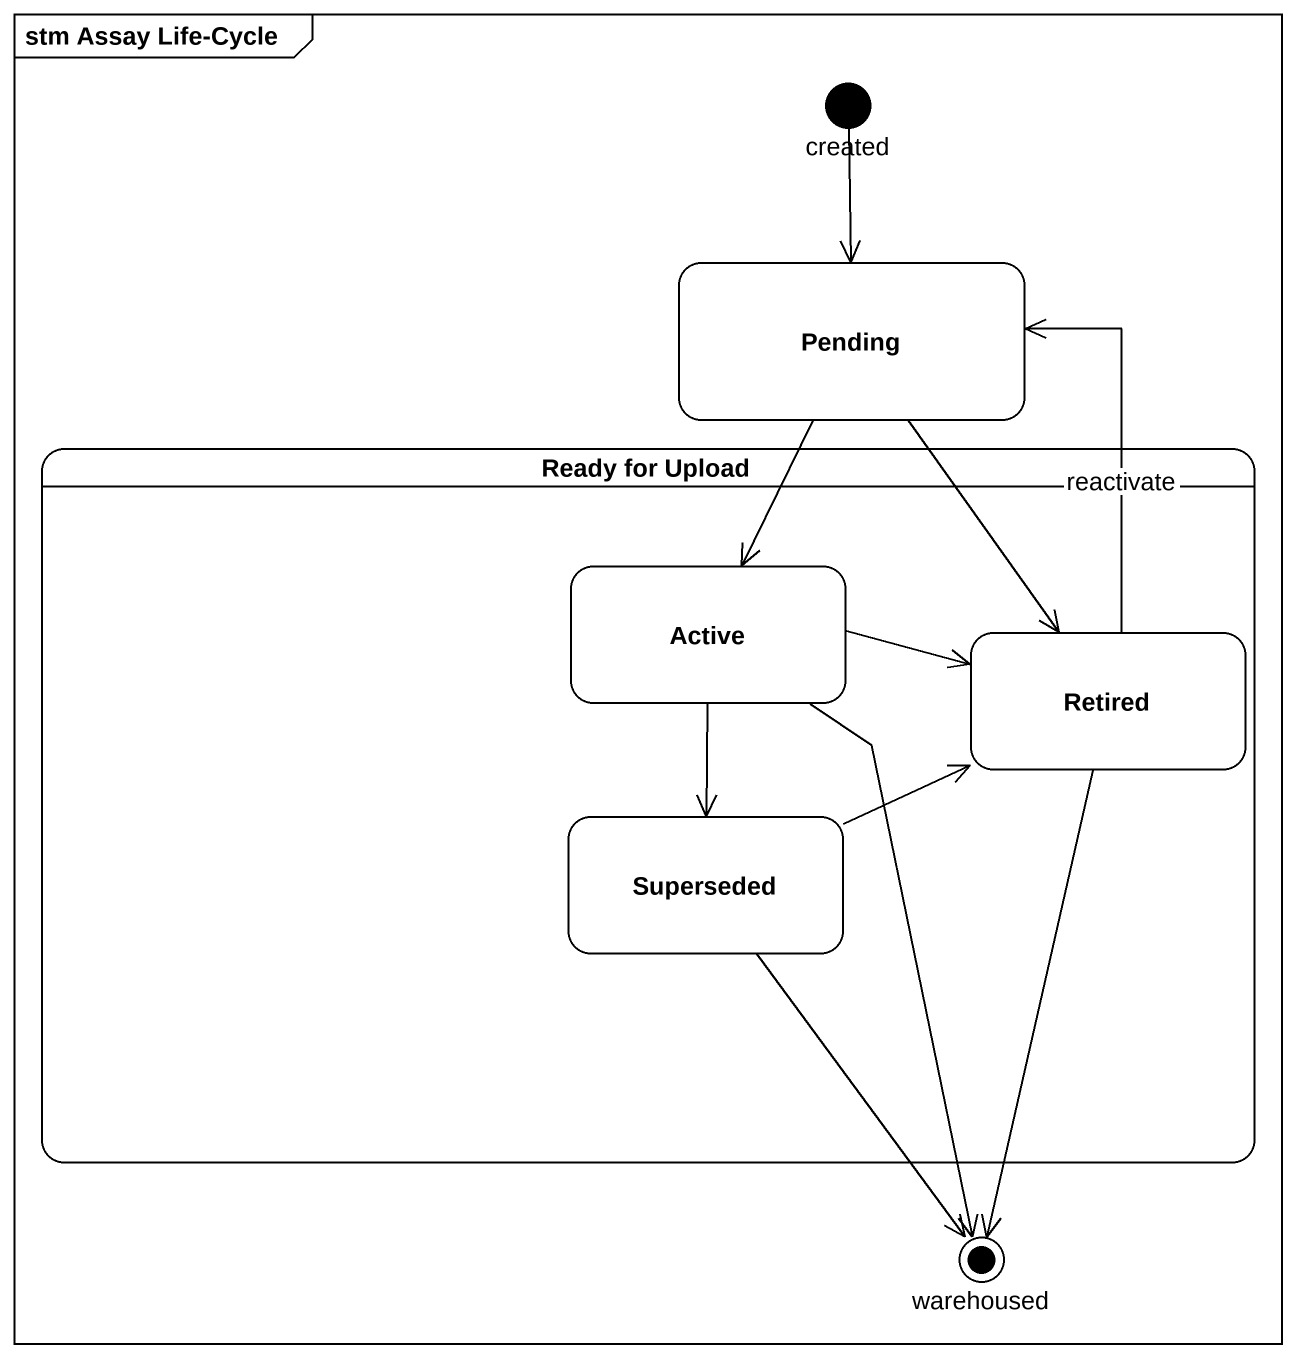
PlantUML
@startuml
mainframe stm Assay Life-Cycle
hide empty description
state created <<start>>
state Pending
state "Ready for Upload" as Ready_for_Upload {
  state Active
  state Retired
  state Superseded
}
state warehoused <<end>>
created --> Pending
Pending --> Active
Pending --> Retired
Active -right-> Retired
Active --> Superseded
Active --> warehoused
Retired -up-> Pending : reactivate
Retired --> warehoused
Superseded -right-> Retired
Superseded --> warehoused
@enduml
